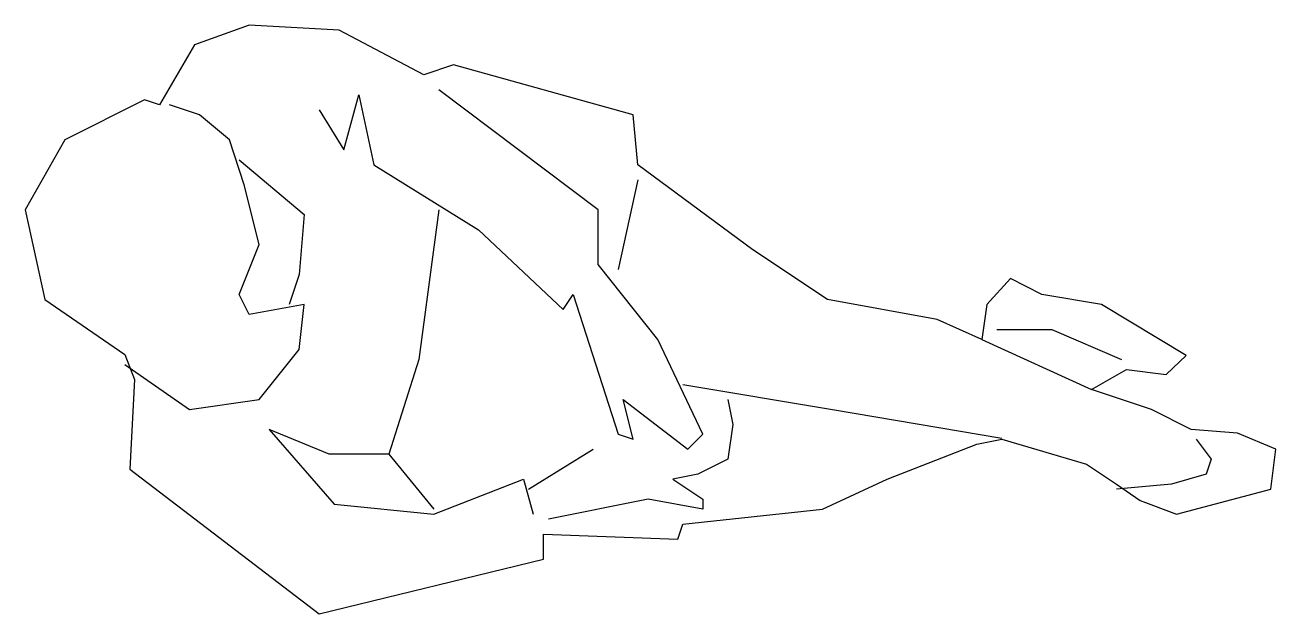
# Model space of a CAD drawing. Extents: x 129.22 to 130.33, y 59.14 to 59.66.
import ezdxf

# ---------------------------------------------------------------- set-up
doc = ezdxf.new("R2010")
doc.units = 0
doc.layers.get('0').update_dxf_attribs({"linetype": 'CONTINUOUS'})

msp = doc.modelspace()

# ---------------------------------------------------------------- linework, layer by layer
msp.add_lwpolyline([(130.165, 59.3391), (130.1959, 59.3567), (130.2312, 59.3523), (130.2489, 59.3689), (130.1739, 59.4142), (130.1209, 59.423), (130.0932, 59.4373), (130.0723, 59.4142), (130.0679, 59.3832), (130.0282, 59.4009), (129.9311, 59.4186), (129.8649, 59.4627), (129.7633, 59.5378), (129.7589, 59.582), (129.6, 59.6262), (129.5735, 59.6174), (129.4985, 59.6571), (129.419, 59.6615), (129.3705, 59.6439), (129.3396, 59.5908), (129.3263, 59.5953), (129.2557, 59.5599), (129.2204, 59.4981), (129.2381, 59.4186), (129.3087, 59.37), (129.3175, 59.3479), (129.3131, 59.2684), (129.4808, 59.1403), (129.6795, 59.1889), (129.6795, 59.211), (129.7987, 59.2066), (129.8031, 59.2198), (129.9267, 59.2331), (129.984, 59.2596), (130.0635, 59.2905), (130.0856, 59.2949), (130.1606, 59.2728), (130.1871, 59.2551), (130.2081, 59.2408), (130.2401, 59.2286), (130.3239, 59.2507), (130.3283, 59.2861), (130.2942, 59.3004), (130.2533, 59.3037), (130.218, 59.3214)], close=True)
for points in [[(129.4808, 59.5864), (129.5029, 59.5511), (129.5162, 59.5997), (129.5294, 59.5378), (129.6221, 59.4804), (129.6971, 59.4097), (129.706, 59.423), (129.7457, 59.2993), (129.7589, 59.2949), (129.7501, 59.3302), (129.8075, 59.2861), (129.8207, 59.2993), (129.781, 59.3832), (129.728, 59.4495), (129.728, 59.4981), (129.5868, 59.6041)], [(129.3087, 59.3612), (129.3661, 59.3214), (129.4279, 59.3302), (129.4632, 59.3744), (129.4676, 59.4142), (129.419, 59.4053), (129.4102, 59.423), (129.4279, 59.4672), (129.4146, 59.5202), (129.4014, 59.5599), (129.3749, 59.582), (129.3484, 59.5908)], [(129.4102, 59.5423), (129.4676, 59.4937), (129.4632, 59.4407), (129.4544, 59.4142)], [(129.7633, 59.5246), (129.7457, 59.4451)], [(129.5868, 59.4981), (129.5691, 59.3656), (129.5426, 59.2816), (129.4897, 59.2816), (129.4367, 59.3037), (129.4941, 59.2375), (129.5824, 59.2286), (129.6618, 59.2596), (129.6706, 59.2286)], [(130.0812, 59.3921), (130.1297, 59.3921), (130.1915, 59.3656)], [(130.0679, 59.3832), (130.165, 59.3391)], [(129.8031, 59.3435), (129.9355, 59.3214), (130.0856, 59.2959)], [(129.8428, 59.3302), (129.8472, 59.3081), (129.8428, 59.2772), (129.8163, 59.264), (129.7942, 59.2596), (129.8207, 59.2419), (129.8207, 59.2331), (129.7722, 59.2419), (129.6839, 59.2242)], [(129.6662, 59.2507), (129.7236, 59.2861)], [(130.2577, 59.2949), (130.271, 59.2772), (130.2666, 59.264), (130.2357, 59.2551), (130.1871, 59.2507)], [(129.5426, 59.2816), (129.5824, 59.2331)]]:
    msp.add_lwpolyline(points)

doc.saveas('drawing.dxf')
